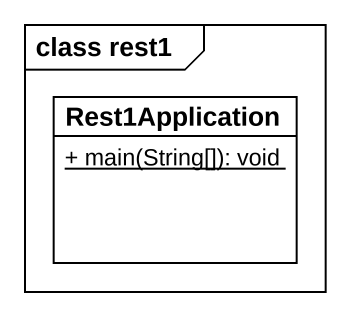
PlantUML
@startuml
mainframe class rest1
hide circle
hide empty members
skinparam classAttributeIconSize 0
class Rest1Application {
  {static} + main(String[]): void
}
@enduml
